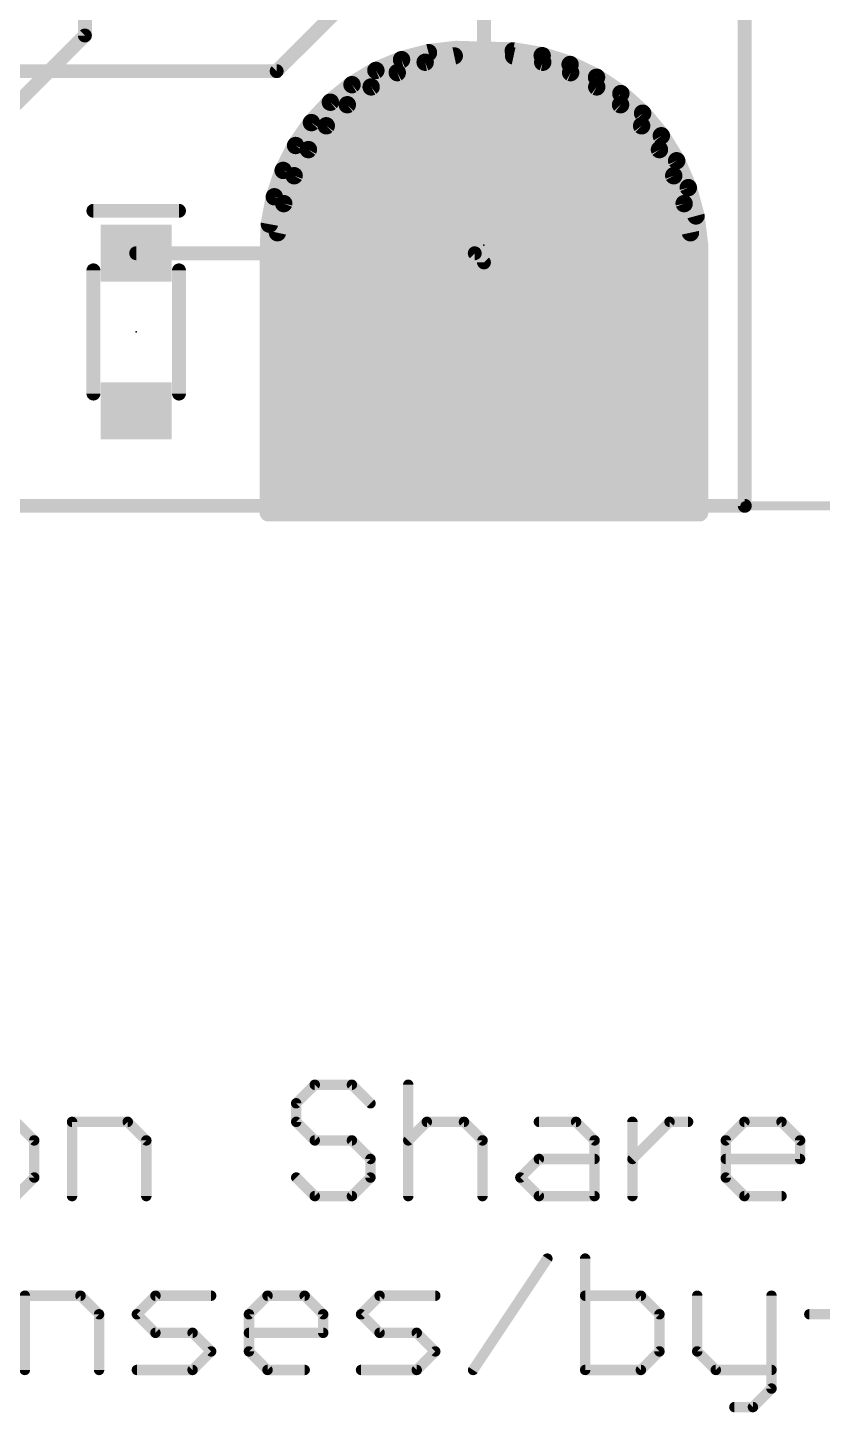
# Model space of a CAD drawing. Extents: x -41 to 98, y -71 to 29.
# Drawn here: x 27.63 to 39.23, y -13.24 to 6.98 of the extents above; entities that cross this region are included whole.
import ezdxf

# ---------------------------------------------------------------- set-up
doc = ezdxf.new("R2010")
doc.units = 0
for name, color, linetype in [('1', 12, 'CONTINUOUS'), ('16', 132, 'CONTINUOUS'), ('17', 110, 'CONTINUOUS'), ('20', 31, 'CONTINUOUS'), ('21', 41, 'CONTINUOUS'), ('23', 53, 'CONTINUOUS'), ('29', 253, 'CONTINUOUS'), ('47', 253, 'CONTINUOUS'), ('51', 53, 'CONTINUOUS')]:
    doc.layers.add(name, color=color, linetype=linetype)

# ---------------------------------------------------------------- blocks, each defined once
blk = doc.blocks.new('RECT')
blk.add_solid([(-0.5, -0.5), (0.5, -0.5), (-0.5, 0.5), (0.5, 0.5)])
blk = doc.blocks.new('ROUNDP')
at = {"const_width": 0.5}
blk.add_lwpolyline([(0, -0.25, 1), (0, 0.25, 1), (0, -0.25)], format="xyb", dxfattribs=at)

msp = doc.modelspace()

# ---------------------------------------------------------------- linework, layer by layer
at = {"layer": '1'}
for points, const_width in [([(38.1, 25.4), (38.1, 0)], 0.2032), ([(32.5688, 7.6567), (31.2621, 6.35)], 0.2032), ([(33.8562, 6.573), (33.4313, 6.4805)], 0.254), ([(34.29, 6.604), (33.8562, 6.573)], 0.254), ([(34.7238, 6.573), (34.29, 6.604)], 0.254), ([(35.1487, 6.4805), (34.7238, 6.573)], 0.254), ([(33.4313, 6.4805), (33.0238, 6.3286)], 0.254), ([(33.0813, 6.35), (35.4987, 6.35)], 0.254), ([(35.5562, 6.3286), (35.1487, 6.4805)], 0.254), ([(31.2621, 6.35), (26.67, 6.35)], 0.2032), ([(33.0238, 6.3286), (32.6421, 6.1201)], 0.254), ([(35.9379, 6.1201), (35.5562, 6.3286)], 0.254), ([(32.6421, 6.1201), (32.294, 5.8595)], 0.254), ([(32.6099, 6.096), (35.9701, 6.096)], 0.254), ([(36.286, 5.8595), (35.9379, 6.1201)], 0.254), ([(32.294, 5.8595), (31.9865, 5.552)], 0.254), ([(32.2765, 5.842), (36.3035, 5.842)], 0.254), ([(36.5935, 5.552), (36.286, 5.8595)], 0.254), ([(31.9865, 5.552), (31.7259, 5.2039)], 0.254), ([(32.0225, 5.588), (36.5575, 5.588)], 0.254), ([(36.8541, 5.2039), (36.5935, 5.552)], 0.254), ([(31.7259, 5.2039), (31.5174, 4.8222)], 0.254), ([(31.8233, 5.334), (36.7567, 5.334)], 0.254), ([(37.0626, 4.8222), (36.8541, 5.2039)], 0.254), ([(31.6582, 5.08), (36.9218, 5.08)], 0.254), ([(31.5174, 4.8222), (31.3655, 4.4147)], 0.254), ([(31.5195, 4.826), (37.0605, 4.826)], 0.254), ([(37.2145, 4.4147), (37.0626, 4.8222)], 0.254), ([(31.4241, 4.572), (37.1559, 4.572)], 0.254), ([(31.3655, 4.4147), (31.273, 3.9898)], 0.254), ([(37.307, 3.9898), (37.2145, 4.4147)], 0.254), ([(31.3444, 4.318), (37.2356, 4.318)], 0.254), ([(31.273, 3.9898), (31.242, 3.556)], 0.254), ([(31.2892, 4.064), (37.2908, 4.064)], 0.254), ([(37.338, 3.556), (37.307, 3.9898)], 0.254), ([(31.2602, 3.81), (37.3198, 3.81)], 0.254), ([(29.21, 3.69), (34.156, 3.69)], 0.2032), ([(31.242, 3.556), (31.242, 0)], 0.254), ([(31.242, 3.556), (37.338, 3.556)], 0.254), ([(34.156, 3.69), (34.29, 3.556)], 0.2032), ([(37.338, 0), (37.338, 3.556)], 0.254), ([(31.242, 3.302), (37.338, 3.302)], 0.254), ([(31.242, 3.048), (37.338, 3.048)], 0.254), ([(31.242, 2.794), (37.338, 2.794)], 0.254), ([(31.242, 2.54), (37.338, 2.54)], 0.254), ([(31.242, 2.286), (37.338, 2.286)], 0.254), ([(31.242, 2.032), (37.338, 2.032)], 0.254), ([(31.242, 1.778), (37.338, 1.778)], 0.254), ([(31.242, 1.524), (37.338, 1.524)], 0.254), ([(31.242, 1.27), (37.338, 1.27)], 0.254), ([(31.242, 1.016), (37.338, 1.016)], 0.254), ([(31.242, 0.762), (37.338, 0.762)], 0.254), ([(31.242, 0.508), (37.338, 0.508)], 0.254), ([(31.242, 0.254), (37.338, 0.254)], 0.254), ([(38.1, 0), (0, 0)], 0.2032), ([(31.242, 0), (37.338, 0)], 0.254), ([(31.242, 0), (37.338, 0)], 0.254)]:
    msp.add_lwpolyline(points, dxfattribs=dict(at, const_width=const_width))
for points, const_width in [([(33.8517, 6.6363, 1), (33.8608, 6.5096)], 0.127), ([(33.8697, 6.5109, 1), (33.8427, 6.635)], 0.127), ([(34.2945, 6.6673, 1), (34.2855, 6.5407)], 0.127), ([(34.2945, 6.5407, 1), (34.2855, 6.6673)], 0.127), ([(34.7373, 6.635, 1), (34.7103, 6.5109)], 0.127), ([(34.7192, 6.5096, 1), (34.7283, 6.6363)], 0.127), ([(33.0813, 6.4135, 1), (33.0813, 6.2865)], 0.127), ([(33.4178, 6.5426, 1), (33.4448, 6.4185)], 0.127), ([(33.4535, 6.421, 1), (33.4091, 6.54)], 0.127), ([(35.1709, 6.54, 1), (35.1265, 6.421)], 0.127), ([(35.1352, 6.4185, 1), (35.1622, 6.5426)], 0.127), ([(35.4987, 6.2865, 1), (35.4987, 6.4135)], 0.127), ([(31.2262, 6.3859, 1), (31.2981, 6.3141)], 0.1016), ([(31.2621, 6.2992, 1), (31.2621, 6.4008)], 0.1016), ([(33.0016, 6.3881, 1), (33.046, 6.2691)], 0.127), ([(33.0542, 6.2728, 1), (32.9934, 6.3843)], 0.127), ([(35.5866, 6.3843, 1), (35.5258, 6.2728)], 0.127), ([(35.534, 6.2691, 1), (35.5784, 6.3881)], 0.127), ([(32.6099, 6.1595, 1), (32.6099, 6.0325)], 0.127), ([(32.6117, 6.1759, 1), (32.6726, 6.0644)], 0.127), ([(32.6802, 6.0693, 1), (32.6041, 6.171)], 0.127), ([(35.9759, 6.171, 1), (35.8998, 6.0693)], 0.127), ([(35.9074, 6.0644, 1), (35.9683, 6.1759)], 0.127), ([(35.9701, 6.0325, 1), (35.9701, 6.1595)], 0.127), ([(32.2765, 5.9055, 1), (32.2765, 5.7785)], 0.127), ([(32.2559, 5.9104, 1), (32.332, 5.8087)], 0.127), ([(32.3389, 5.8146, 1), (32.2491, 5.9044)], 0.127), ([(36.3309, 5.9044, 1), (36.2411, 5.8146)], 0.127), ([(36.248, 5.8087, 1), (36.3241, 5.9104)], 0.127), ([(36.3035, 5.7785, 1), (36.3035, 5.9055)], 0.127), ([(32.0373, 5.514, 1), (31.9356, 5.5901)], 0.127), ([(32.0225, 5.6515, 1), (32.0225, 5.5245)], 0.127), ([(36.6444, 5.5901, 1), (36.5427, 5.514)], 0.127), ([(36.5575, 5.5245, 1), (36.5575, 5.6515)], 0.127), ([(31.9416, 5.5969, 1), (32.0314, 5.5071)], 0.127), ([(36.5486, 5.5071, 1), (36.6384, 5.5969)], 0.127), ([(31.675, 5.2419, 1), (31.7767, 5.1658)], 0.127), ([(31.7816, 5.1734, 1), (31.6701, 5.2343)], 0.127), ([(31.8233, 5.3975, 1), (31.8233, 5.2705)], 0.127), ([(36.7567, 5.2705, 1), (36.7567, 5.3975)], 0.127), ([(36.9099, 5.2343, 1), (36.7984, 5.1734)], 0.127), ([(36.8033, 5.1658, 1), (36.905, 5.2419)], 0.127), ([(31.6582, 5.1435, 1), (31.6582, 5.0165)], 0.127), ([(36.9218, 5.0165, 1), (36.9218, 5.1435)], 0.127), ([(31.4617, 4.8526, 1), (31.5732, 4.7918)], 0.127), ([(31.5195, 4.8895, 1), (31.5195, 4.7625)], 0.127), ([(31.5769, 4.8, 1), (31.4579, 4.8444)], 0.127), ([(37.1221, 4.8444, 1), (37.0031, 4.8)], 0.127), ([(37.0068, 4.7918, 1), (37.1183, 4.8526)], 0.127), ([(37.0605, 4.7625, 1), (37.0605, 4.8895)], 0.127), ([(31.4241, 4.6355, 1), (31.4241, 4.5085)], 0.127), ([(37.1559, 4.5085, 1), (37.1559, 4.6355)], 0.127), ([(31.306, 4.4369, 1), (31.425, 4.3925)], 0.127), ([(31.4275, 4.4012, 1), (31.3034, 4.4282)], 0.127), ([(37.2766, 4.4282, 1), (37.1525, 4.4012)], 0.127), ([(37.155, 4.3925, 1), (37.274, 4.4369)], 0.127), ([(31.3444, 4.3815, 1), (31.3444, 4.2545)], 0.127), ([(37.2356, 4.2545, 1), (37.2356, 4.3815)], 0.127), ([(31.211, 4.0033, 1), (31.3351, 3.9763)], 0.127), ([(31.3364, 3.9852, 1), (31.2097, 3.9943)], 0.127), ([(31.2892, 4.1275, 1), (31.2892, 4.0005)], 0.127), ([(37.3703, 3.9943, 1), (37.2436, 3.9852)], 0.127), ([(37.2449, 3.9763, 1), (37.369, 4.0033)], 0.127), ([(37.2908, 4.0005, 1), (37.2908, 4.1275)], 0.127), ([(31.2602, 3.8735, 1), (31.2602, 3.7465)], 0.127), ([(37.3198, 3.7465, 1), (37.3198, 3.8735)], 0.127), ([(29.21, 3.7408, 1), (29.21, 3.6392)], 0.1016), ([(31.3055, 3.556, 1), (31.1785, 3.556)], 0.127), ([(31.242, 3.6195, 1), (31.242, 3.4925)], 0.127), ([(34.1919, 3.7259, 1), (34.1201, 3.6541)], 0.1016), ([(34.156, 3.6392, 1), (34.156, 3.7408)], 0.1016), ([(34.2541, 3.5201, 1), (34.3259, 3.5919)], 0.1016), ([(37.4015, 3.556, 1), (37.2745, 3.556)], 0.127), ([(37.338, 3.4925, 1), (37.338, 3.6195)], 0.127), ([(31.1787, 3.5605, 1), (31.3053, 3.5515)], 0.127), ([(37.2747, 3.5515, 1), (37.4013, 3.5605)], 0.127), ([(31.242, 3.3655, 1), (31.242, 3.2385)], 0.127), ([(37.338, 3.2385, 1), (37.338, 3.3655)], 0.127), ([(31.242, 3.1115, 1), (31.242, 2.9845)], 0.127), ([(37.338, 2.9845, 1), (37.338, 3.1115)], 0.127), ([(31.242, 2.8575, 1), (31.242, 2.7305)], 0.127), ([(37.338, 2.7305, 1), (37.338, 2.8575)], 0.127), ([(31.242, 2.6035, 1), (31.242, 2.4765)], 0.127), ([(37.338, 2.4765, 1), (37.338, 2.6035)], 0.127), ([(31.242, 2.3495, 1), (31.242, 2.2225)], 0.127), ([(37.338, 2.2225, 1), (37.338, 2.3495)], 0.127), ([(31.242, 2.0955, 1), (31.242, 1.9685)], 0.127), ([(37.338, 1.9685, 1), (37.338, 2.0955)], 0.127), ([(31.242, 1.8415, 1), (31.242, 1.7145)], 0.127), ([(37.338, 1.7145, 1), (37.338, 1.8415)], 0.127), ([(31.242, 1.5875, 1), (31.242, 1.4605)], 0.127), ([(37.338, 1.4605, 1), (37.338, 1.5875)], 0.127), ([(31.242, 1.3335, 1), (31.242, 1.2065)], 0.127), ([(37.338, 1.2065, 1), (37.338, 1.3335)], 0.127), ([(31.242, 1.0795, 1), (31.242, 0.9525)], 0.127), ([(37.338, 0.9525, 1), (37.338, 1.0795)], 0.127), ([(31.242, 0.8255, 1), (31.242, 0.6985)], 0.127), ([(37.338, 0.6985, 1), (37.338, 0.8255)], 0.127), ([(31.242, 0.5715, 1), (31.242, 0.4445)], 0.127), ([(37.338, 0.4445, 1), (37.338, 0.5715)], 0.127), ([(31.242, 0.3175, 1), (31.242, 0.1905)], 0.127), ([(37.338, 0.1905, 1), (37.338, 0.3175)], 0.127), ([(31.242, 0.0635, 1), (31.242, -0.0635)], 0.127), ([(31.242, 0.0635, 1), (31.242, -0.0635)], 0.127), ([(31.1785, 0, 1), (31.3055, 0)], 0.127), ([(37.2745, 0, 1), (37.4015, 0)], 0.127), ([(37.338, -0.0635, 1), (37.338, 0.0635)], 0.127), ([(37.338, -0.0635, 1), (37.338, 0.0635)], 0.127), ([(38.0492, 0, 1), (38.1508, 0)], 0.1016), ([(38.1, -0.0508, 1), (38.1, 0.0508)], 0.1016)]:
    msp.add_lwpolyline(points, format="xyb", dxfattribs=dict(at, const_width=const_width))
at = {"layer": '16'}
for points, const_width in [([(38.1, 0), (38.1, 25.4)], 0.2032), ([(28.4607, 13.6033), (28.4607, 6.8707)], 0.2032), ([(34.29, 10.16), (34.29, 3.556)], 0.2032), ([(28.4607, 6.8707), (26.2297, 4.6397)], 0.2032), ([(33.8562, 6.573), (33.4313, 6.4805)], 0.254), ([(34.29, 6.604), (33.8562, 6.573)], 0.254), ([(34.7238, 6.573), (34.29, 6.604)], 0.254), ([(35.1487, 6.4805), (34.7238, 6.573)], 0.254), ([(33.4313, 6.4805), (33.0238, 6.3286)], 0.254), ([(33.0813, 6.35), (35.4987, 6.35)], 0.254), ([(35.5562, 6.3286), (35.1487, 6.4805)], 0.254), ([(33.0238, 6.3286), (32.6421, 6.1201)], 0.254), ([(35.9379, 6.1201), (35.5562, 6.3286)], 0.254), ([(32.6421, 6.1201), (32.294, 5.8595)], 0.254), ([(32.6099, 6.096), (35.9701, 6.096)], 0.254), ([(36.286, 5.8595), (35.9379, 6.1201)], 0.254), ([(32.294, 5.8595), (31.9865, 5.552)], 0.254), ([(32.2765, 5.842), (36.3035, 5.842)], 0.254), ([(36.5935, 5.552), (36.286, 5.8595)], 0.254), ([(31.9865, 5.552), (31.7259, 5.2039)], 0.254), ([(32.0225, 5.588), (36.5575, 5.588)], 0.254), ([(36.8541, 5.2039), (36.5935, 5.552)], 0.254), ([(31.7259, 5.2039), (31.5174, 4.8222)], 0.254), ([(31.8233, 5.334), (36.7567, 5.334)], 0.254), ([(37.0626, 4.8222), (36.8541, 5.2039)], 0.254), ([(31.6582, 5.08), (36.9218, 5.08)], 0.254), ([(31.5174, 4.8222), (31.3655, 4.4147)], 0.254), ([(31.5195, 4.826), (37.0605, 4.826)], 0.254), ([(37.2145, 4.4147), (37.0626, 4.8222)], 0.254), ([(31.4241, 4.572), (37.1559, 4.572)], 0.254), ([(31.3655, 4.4147), (31.273, 3.9898)], 0.254), ([(37.307, 3.9898), (37.2145, 4.4147)], 0.254), ([(31.3444, 4.318), (37.2356, 4.318)], 0.254), ([(31.273, 3.9898), (31.242, 3.556)], 0.254), ([(31.2892, 4.064), (37.2908, 4.064)], 0.254), ([(37.338, 3.556), (37.307, 3.9898)], 0.254), ([(31.2602, 3.81), (37.3198, 3.81)], 0.254), ([(31.242, 3.556), (31.242, 0)], 0.254), ([(31.242, 3.556), (37.338, 3.556)], 0.254), ([(37.338, 0), (37.338, 3.556)], 0.254), ([(31.242, 3.302), (37.338, 3.302)], 0.254), ([(31.242, 3.048), (37.338, 3.048)], 0.254), ([(31.242, 2.794), (37.338, 2.794)], 0.254), ([(31.242, 2.54), (37.338, 2.54)], 0.254), ([(31.242, 2.286), (37.338, 2.286)], 0.254), ([(31.242, 2.032), (37.338, 2.032)], 0.254), ([(31.242, 1.778), (37.338, 1.778)], 0.254), ([(31.242, 1.524), (37.338, 1.524)], 0.254), ([(31.242, 1.27), (37.338, 1.27)], 0.254), ([(31.242, 1.016), (37.338, 1.016)], 0.254), ([(31.242, 0.762), (37.338, 0.762)], 0.254), ([(31.242, 0.508), (37.338, 0.508)], 0.254), ([(31.242, 0.254), (37.338, 0.254)], 0.254), ([(0, 0), (38.1, 0)], 0.2032), ([(31.242, 0), (37.338, 0)], 0.254), ([(31.242, 0), (37.338, 0)], 0.254)]:
    msp.add_lwpolyline(points, dxfattribs=dict(at, const_width=const_width))
for points, const_width in [([(28.4099, 6.8707, 1), (28.5115, 6.8707)], 0.1016), ([(28.4966, 6.8348, 1), (28.4248, 6.9066)], 0.1016), ([(33.8517, 6.6363, 1), (33.8608, 6.5096)], 0.127), ([(33.8697, 6.5109, 1), (33.8427, 6.635)], 0.127), ([(34.2945, 6.6673, 1), (34.2855, 6.5407)], 0.127), ([(34.2945, 6.5407, 1), (34.2855, 6.6673)], 0.127), ([(34.7373, 6.635, 1), (34.7103, 6.5109)], 0.127), ([(34.7192, 6.5096, 1), (34.7283, 6.6363)], 0.127), ([(33.0813, 6.4135, 1), (33.0813, 6.2865)], 0.127), ([(33.4178, 6.5426, 1), (33.4448, 6.4185)], 0.127), ([(33.4535, 6.421, 1), (33.4091, 6.54)], 0.127), ([(35.1709, 6.54, 1), (35.1265, 6.421)], 0.127), ([(35.1352, 6.4185, 1), (35.1622, 6.5426)], 0.127), ([(35.4987, 6.2865, 1), (35.4987, 6.4135)], 0.127), ([(33.0016, 6.3881, 1), (33.046, 6.2691)], 0.127), ([(33.0542, 6.2728, 1), (32.9934, 6.3843)], 0.127), ([(35.5866, 6.3843, 1), (35.5258, 6.2728)], 0.127), ([(35.534, 6.2691, 1), (35.5784, 6.3881)], 0.127), ([(32.6099, 6.1595, 1), (32.6099, 6.0325)], 0.127), ([(32.6117, 6.1759, 1), (32.6726, 6.0644)], 0.127), ([(32.6802, 6.0693, 1), (32.6041, 6.171)], 0.127), ([(35.9759, 6.171, 1), (35.8998, 6.0693)], 0.127), ([(35.9074, 6.0644, 1), (35.9683, 6.1759)], 0.127), ([(35.9701, 6.0325, 1), (35.9701, 6.1595)], 0.127), ([(32.2765, 5.9055, 1), (32.2765, 5.7785)], 0.127), ([(32.2559, 5.9104, 1), (32.332, 5.8087)], 0.127), ([(32.3389, 5.8146, 1), (32.2491, 5.9044)], 0.127), ([(36.3309, 5.9044, 1), (36.2411, 5.8146)], 0.127), ([(36.248, 5.8087, 1), (36.3241, 5.9104)], 0.127), ([(36.3035, 5.7785, 1), (36.3035, 5.9055)], 0.127), ([(32.0373, 5.514, 1), (31.9356, 5.5901)], 0.127), ([(32.0225, 5.6515, 1), (32.0225, 5.5245)], 0.127), ([(36.6444, 5.5901, 1), (36.5427, 5.514)], 0.127), ([(36.5575, 5.5245, 1), (36.5575, 5.6515)], 0.127), ([(31.9416, 5.5969, 1), (32.0314, 5.5071)], 0.127), ([(36.5486, 5.5071, 1), (36.6384, 5.5969)], 0.127), ([(31.675, 5.2419, 1), (31.7767, 5.1658)], 0.127), ([(31.7816, 5.1734, 1), (31.6701, 5.2343)], 0.127), ([(31.8233, 5.3975, 1), (31.8233, 5.2705)], 0.127), ([(36.7567, 5.2705, 1), (36.7567, 5.3975)], 0.127), ([(36.9099, 5.2343, 1), (36.7984, 5.1734)], 0.127), ([(36.8033, 5.1658, 1), (36.905, 5.2419)], 0.127), ([(31.6582, 5.1435, 1), (31.6582, 5.0165)], 0.127), ([(36.9218, 5.0165, 1), (36.9218, 5.1435)], 0.127), ([(31.4617, 4.8526, 1), (31.5732, 4.7918)], 0.127), ([(31.5195, 4.8895, 1), (31.5195, 4.7625)], 0.127), ([(31.5769, 4.8, 1), (31.4579, 4.8444)], 0.127), ([(37.1221, 4.8444, 1), (37.0031, 4.8)], 0.127), ([(37.0068, 4.7918, 1), (37.1183, 4.8526)], 0.127), ([(37.0605, 4.7625, 1), (37.0605, 4.8895)], 0.127), ([(31.4241, 4.6355, 1), (31.4241, 4.5085)], 0.127), ([(37.1559, 4.5085, 1), (37.1559, 4.6355)], 0.127), ([(31.306, 4.4369, 1), (31.425, 4.3925)], 0.127), ([(31.4275, 4.4012, 1), (31.3034, 4.4282)], 0.127), ([(37.2766, 4.4282, 1), (37.1525, 4.4012)], 0.127), ([(37.155, 4.3925, 1), (37.274, 4.4369)], 0.127), ([(31.3444, 4.3815, 1), (31.3444, 4.2545)], 0.127), ([(37.2356, 4.2545, 1), (37.2356, 4.3815)], 0.127), ([(31.211, 4.0033, 1), (31.3351, 3.9763)], 0.127), ([(31.3364, 3.9852, 1), (31.2097, 3.9943)], 0.127), ([(31.2892, 4.1275, 1), (31.2892, 4.0005)], 0.127), ([(37.3703, 3.9943, 1), (37.2436, 3.9852)], 0.127), ([(37.2449, 3.9763, 1), (37.369, 4.0033)], 0.127), ([(37.2908, 4.0005, 1), (37.2908, 4.1275)], 0.127), ([(31.2602, 3.8735, 1), (31.2602, 3.7465)], 0.127), ([(37.3198, 3.7465, 1), (37.3198, 3.8735)], 0.127), ([(31.3055, 3.556, 1), (31.1785, 3.556)], 0.127), ([(31.242, 3.6195, 1), (31.242, 3.4925)], 0.127), ([(37.4015, 3.556, 1), (37.2745, 3.556)], 0.127), ([(37.338, 3.4925, 1), (37.338, 3.6195)], 0.127), ([(31.1787, 3.5605, 1), (31.3053, 3.5515)], 0.127), ([(34.2392, 3.556, 1), (34.3408, 3.556)], 0.1016), ([(37.2747, 3.5515, 1), (37.4013, 3.5605)], 0.127), ([(31.242, 3.3655, 1), (31.242, 3.2385)], 0.127), ([(37.338, 3.2385, 1), (37.338, 3.3655)], 0.127), ([(31.242, 3.1115, 1), (31.242, 2.9845)], 0.127), ([(37.338, 2.9845, 1), (37.338, 3.1115)], 0.127), ([(31.242, 2.8575, 1), (31.242, 2.7305)], 0.127), ([(37.338, 2.7305, 1), (37.338, 2.8575)], 0.127), ([(31.242, 2.6035, 1), (31.242, 2.4765)], 0.127), ([(37.338, 2.4765, 1), (37.338, 2.6035)], 0.127), ([(31.242, 2.3495, 1), (31.242, 2.2225)], 0.127), ([(37.338, 2.2225, 1), (37.338, 2.3495)], 0.127), ([(31.242, 2.0955, 1), (31.242, 1.9685)], 0.127), ([(37.338, 1.9685, 1), (37.338, 2.0955)], 0.127), ([(31.242, 1.8415, 1), (31.242, 1.7145)], 0.127), ([(37.338, 1.7145, 1), (37.338, 1.8415)], 0.127), ([(31.242, 1.5875, 1), (31.242, 1.4605)], 0.127), ([(37.338, 1.4605, 1), (37.338, 1.5875)], 0.127), ([(31.242, 1.3335, 1), (31.242, 1.2065)], 0.127), ([(37.338, 1.2065, 1), (37.338, 1.3335)], 0.127), ([(31.242, 1.0795, 1), (31.242, 0.9525)], 0.127), ([(37.338, 0.9525, 1), (37.338, 1.0795)], 0.127), ([(31.242, 0.8255, 1), (31.242, 0.6985)], 0.127), ([(37.338, 0.6985, 1), (37.338, 0.8255)], 0.127), ([(31.242, 0.5715, 1), (31.242, 0.4445)], 0.127), ([(37.338, 0.4445, 1), (37.338, 0.5715)], 0.127), ([(31.242, 0.3175, 1), (31.242, 0.1905)], 0.127), ([(37.338, 0.1905, 1), (37.338, 0.3175)], 0.127), ([(31.242, 0.0635, 1), (31.242, -0.0635)], 0.127), ([(31.242, 0.0635, 1), (31.242, -0.0635)], 0.127), ([(31.1785, 0, 1), (31.3055, 0)], 0.127), ([(37.2745, 0, 1), (37.4015, 0)], 0.127), ([(37.338, -0.0635, 1), (37.338, 0.0635)], 0.127), ([(37.338, -0.0635, 1), (37.338, 0.0635)], 0.127), ([(38.0492, 0, 1), (38.1508, 0)], 0.1016), ([(38.1, -0.0508, 1), (38.1, 0.0508)], 0.1016)]:
    msp.add_lwpolyline(points, format="xyb", dxfattribs=dict(at, const_width=const_width))
at = {"layer": '20', "const_width": 0.2032}
for points in [[(38.1, 0), (38.1, 25.4)], [(0, 0), (38.1, 0)]]:
    msp.add_lwpolyline(points, dxfattribs=at)
at = {"layer": '20', "const_width": 0.1016}
for points in [[(38.0492, 0, 1), (38.1508, 0)], [(38.1, -0.0508, 1), (38.1, 0.0508)]]:
    msp.add_lwpolyline(points, format="xyb", dxfattribs=at)
at = {"layer": '21', "const_width": 0.2032}
for points in [[(29.835, 4.31), (28.585, 4.31)], [(28.585, 3.44), (28.585, 1.64)], [(29.835, 3.44), (29.835, 1.64)]]:
    msp.add_lwpolyline(points, dxfattribs=at)
at = {"layer": '21', "const_width": 0.1016}
for points in [[(28.585, 4.3608, 1), (28.585, 4.2592)], [(29.835, 4.2592, 1), (29.835, 4.3608)], [(28.6358, 3.44, 1), (28.5342, 3.44)], [(29.8858, 3.44, 1), (29.7842, 3.44)], [(28.5342, 1.64, 1), (28.6358, 1.64)], [(29.7842, 1.64, 1), (29.8858, 1.64)]]:
    msp.add_lwpolyline(points, format="xyb", dxfattribs=at)
at = {"layer": '23'}
for p in [(34.29, 3.81), (29.21, 2.54)]:
    msp.add_point(p, dxfattribs=at)
at = {"layer": '29', "const_width": 0.254}
for points in [[(33.0863, 6.5181), (33.4797, 6.6207)], [(33.4158, 6.604), (34.9727, 6.604)], [(33.4797, 6.6207), (33.8836, 6.6665)], [(33.8836, 6.6665), (34.29, 6.6548)], [(34.29, 6.6548), (34.7181, 6.646)], [(34.7181, 6.646), (35.1406, 6.5763)], [(35.1406, 6.5763), (35.5489, 6.4473)], [(32.3625, 6.1522), (32.7114, 6.3609)], [(32.6933, 6.35), (35.7507, 6.35)], [(32.7114, 6.3609), (33.0863, 6.5181)], [(35.5489, 6.4473), (35.9346, 6.2614)], [(32.0467, 5.8962), (32.3625, 6.1522)], [(35.9346, 6.2614), (36.29, 6.0225)], [(32.2932, 6.096), (36.1807, 6.096)], [(36.29, 6.0225), (36.6077, 5.7355)], [(31.7703, 5.5981), (32.0467, 5.8962)], [(31.9965, 5.842), (36.4898, 5.842)], [(31.5388, 5.2639), (31.7703, 5.5981)], [(31.7633, 5.588), (36.7303, 5.588)], [(36.6077, 5.7355), (36.8814, 5.4062)], [(36.8814, 5.4062), (37.1054, 5.0413)], [(31.357, 4.9003), (31.5388, 5.2639)], [(31.5874, 5.334), (36.9257, 5.334)], [(31.4468, 5.08), (37.0817, 5.08)], [(37.1054, 5.0413), (37.2753, 4.6482)], [(31.2284, 4.5146), (31.357, 4.9003)], [(31.3322, 4.826), (37.1985, 4.826)], [(31.2475, 4.572), (37.2959, 4.572)], [(37.2753, 4.6482), (37.3874, 4.235)], [(31.1557, 4.1146), (31.2284, 4.5146)], [(31.1927, 4.318), (37.3649, 4.318)], [(37.3874, 4.235), (37.4396, 3.81)], [(31.1404, 3.7084), (31.1557, 4.1146)], [(31.1538, 4.064), (37.4084, 4.064)], [(31.1442, 3.81), (37.4396, 3.81)], [(37.4396, 3.81), (37.4396, -0.1016)], [(31.1404, -0.1016), (31.1404, 3.7084)], [(31.1404, 3.556), (37.4396, 3.556)], [(31.1404, 3.302), (37.4396, 3.302)], [(31.1404, 3.048), (37.4396, 3.048)], [(31.1404, 2.794), (37.4396, 2.794)], [(31.1404, 2.54), (37.4396, 2.54)], [(31.1404, 2.286), (37.4396, 2.286)], [(31.1404, 2.032), (37.4396, 2.032)], [(31.1404, 1.778), (37.4396, 1.778)], [(31.1404, 1.524), (37.4396, 1.524)], [(31.1404, 1.27), (37.4396, 1.27)], [(31.1404, 1.016), (37.4396, 1.016)], [(31.1404, 0.762), (37.4396, 0.762)], [(31.1404, 0.508), (37.4396, 0.508)], [(31.1404, 0.254), (37.4396, 0.254)], [(31.1404, 0), (37.4396, 0)], [(37.4396, -0.1016), (31.1404, -0.1016)]]:
    msp.add_lwpolyline(points, dxfattribs=at)
at = {"layer": '29', "const_width": 0.127}
for points in [[(33.4158, 6.6675, 1), (33.4158, 6.5405)], [(33.4725, 6.6838, 1), (33.4869, 6.5576)], [(33.4957, 6.5592, 1), (33.4637, 6.6821)], [(33.8855, 6.73, 1), (33.8818, 6.6031)], [(33.8908, 6.6034, 1), (33.8765, 6.7296)], [(34.2913, 6.7183, 1), (34.2887, 6.5913)], [(34.2882, 6.5913, 1), (34.2918, 6.7183)], [(34.7284, 6.7086, 1), (34.7078, 6.5833)], [(34.7168, 6.5825, 1), (34.7194, 6.7095)], [(34.9727, 6.5405, 1), (34.9727, 6.6675)], [(35.1597, 6.6369, 1), (35.1214, 6.5158)], [(35.1303, 6.5137, 1), (35.1509, 6.639)], [(32.6933, 6.4135, 1), (32.6933, 6.2865)], [(32.6869, 6.4194, 1), (32.736, 6.3023)], [(32.744, 6.3064, 1), (32.6788, 6.4154)], [(33.0703, 6.5795, 1), (33.1023, 6.4566)], [(33.1109, 6.4595, 1), (33.0618, 6.5766)], [(35.5764, 6.5045, 1), (35.5213, 6.3901)], [(35.5297, 6.3867, 1), (35.568, 6.5078)], [(35.7507, 6.2865, 1), (35.7507, 6.4135)], [(32.4025, 6.1028, 1), (32.3226, 6.2015)], [(35.97, 6.3141, 1), (35.8992, 6.2087)], [(35.907, 6.2042, 1), (35.9622, 6.3186)], [(32.2932, 6.1595, 1), (32.2932, 6.0325)], [(32.3299, 6.2067, 1), (32.3951, 6.0977)], [(36.1807, 6.0325, 1), (36.1807, 6.1595)], [(36.3325, 6.0697, 1), (36.2474, 5.9754)], [(36.2545, 5.9698, 1), (36.3254, 6.0752)], [(31.9965, 5.9055, 1), (31.9965, 5.7785)], [(32.0067, 5.9455, 1), (32.0867, 5.8469)], [(32.0933, 5.853, 1), (32.0001, 5.9394)], [(36.4898, 5.7785, 1), (36.4898, 5.9055)], [(31.7633, 5.6515, 1), (31.7633, 5.5245)], [(31.7237, 5.6413, 1), (31.8168, 5.5549)], [(31.8225, 5.562, 1), (31.7181, 5.6343)], [(36.6566, 5.7761, 1), (36.5589, 5.6949)], [(36.5652, 5.6884, 1), (36.6503, 5.7826)], [(36.7303, 5.5245, 1), (36.7303, 5.6515)], [(36.9355, 5.4394, 1), (36.8273, 5.373)], [(36.8326, 5.3656, 1), (36.9302, 5.4468)], [(31.4866, 5.3001, 1), (31.591, 5.2277)], [(31.5956, 5.2355, 1), (31.482, 5.2923)], [(31.5874, 5.3975, 1), (31.5874, 5.2705)], [(36.9257, 5.2705, 1), (36.9257, 5.3975)], [(31.4468, 5.1435, 1), (31.4468, 5.0165)], [(37.1637, 5.0665, 1), (37.0471, 5.0161)], [(37.0513, 5.0081, 1), (37.1596, 5.0745)], [(37.0817, 5.0165, 1), (37.0817, 5.1435)], [(31.3322, 4.8895, 1), (31.3322, 4.7625)], [(31.3002, 4.9287, 1), (31.4138, 4.8719)], [(31.4172, 4.8802, 1), (31.2967, 4.9204)], [(37.1985, 4.7625, 1), (37.1985, 4.8895)], [(31.2475, 4.6355, 1), (31.2475, 4.5085)], [(37.3365, 4.6649, 1), (37.214, 4.6316)], [(37.217, 4.6231, 1), (37.3335, 4.6734)], [(37.2959, 4.5085, 1), (37.2959, 4.6355)], [(31.1682, 4.5347, 1), (31.2887, 4.4945)], [(31.2909, 4.5033, 1), (31.1659, 4.526)], [(31.1927, 4.3815, 1), (31.1927, 4.2545)], [(37.4504, 4.2427, 1), (37.3244, 4.2273)], [(37.3261, 4.2184, 1), (37.4487, 4.2516)], [(37.3649, 4.2545, 1), (37.3649, 4.3815)], [(31.1538, 4.1275, 1), (31.1538, 4.0005)], [(31.2192, 4.1122, 1), (31.0923, 4.117)], [(31.0933, 4.126, 1), (31.2182, 4.1033)], [(37.4084, 4.0005, 1), (37.4084, 4.1275)], [(31.1442, 3.8735, 1), (31.1442, 3.7465)], [(37.5031, 3.81, 1), (37.3761, 3.81)], [(37.3766, 3.8023, 1), (37.5026, 3.8177)], [(37.4396, 3.7465, 1), (37.4396, 3.8735)], [(31.2039, 3.7084, 1), (31.0769, 3.7084)], [(31.0769, 3.7108, 1), (31.2039, 3.706)], [(31.1404, 3.6195, 1), (31.1404, 3.4925)], [(37.4396, 3.4925, 1), (37.4396, 3.6195)], [(31.1404, 3.3655, 1), (31.1404, 3.2385)], [(37.4396, 3.2385, 1), (37.4396, 3.3655)], [(31.1404, 3.1115, 1), (31.1404, 2.9845)], [(37.4396, 2.9845, 1), (37.4396, 3.1115)], [(31.1404, 2.8575, 1), (31.1404, 2.7305)], [(37.4396, 2.7305, 1), (37.4396, 2.8575)], [(31.1404, 2.6035, 1), (31.1404, 2.4765)], [(37.4396, 2.4765, 1), (37.4396, 2.6035)], [(31.1404, 2.3495, 1), (31.1404, 2.2225)], [(37.4396, 2.2225, 1), (37.4396, 2.3495)], [(31.1404, 2.0955, 1), (31.1404, 1.9685)], [(37.4396, 1.9685, 1), (37.4396, 2.0955)], [(31.1404, 1.8415, 1), (31.1404, 1.7145)], [(37.4396, 1.7145, 1), (37.4396, 1.8415)], [(31.1404, 1.5875, 1), (31.1404, 1.4605)], [(37.4396, 1.4605, 1), (37.4396, 1.5875)], [(31.1404, 1.3335, 1), (31.1404, 1.2065)], [(37.4396, 1.2065, 1), (37.4396, 1.3335)], [(31.1404, 1.0795, 1), (31.1404, 0.9525)], [(37.4396, 0.9525, 1), (37.4396, 1.0795)], [(31.1404, 0.8255, 1), (31.1404, 0.6985)], [(37.4396, 0.6985, 1), (37.4396, 0.8255)], [(31.1404, 0.5715, 1), (31.1404, 0.4445)], [(37.4396, 0.4445, 1), (37.4396, 0.5715)], [(31.1404, 0.3175, 1), (31.1404, 0.1905)], [(37.4396, 0.1905, 1), (37.4396, 0.3175)], [(31.1404, 0.0635, 1), (31.1404, -0.0635)], [(31.1404, -0.0381, 1), (31.1404, -0.1651)], [(37.4396, -0.0635, 1), (37.4396, 0.0635)], [(37.4396, -0.1651, 1), (37.4396, -0.0381)], [(31.0769, -0.1016, 1), (31.2039, -0.1016)], [(37.3761, -0.1016, 1), (37.5031, -0.1016)]]:
    msp.add_lwpolyline(points, format="xyb", dxfattribs=at)
at = {"layer": '47', "const_width": 0.13}
msp.add_lwpolyline([(38.1, 0), (45.13, 0)], dxfattribs=at)
at = {"layer": '47', "const_width": 0.065}
msp.add_lwpolyline([(38.1, 0.0325, 1), (38.1, -0.0325)], format="xyb", dxfattribs=at)
at = {"layer": '51', "const_width": 0.1524}
for points in [[(31.8187, -8.4568), (31.5475, -8.728)], [(32.361, -8.4568), (31.8187, -8.4568)], [(32.6322, -8.728), (32.361, -8.4568)], [(33.1847, -8.4568), (33.1847, -10.0838)], [(31.5475, -8.728), (31.5475, -8.9991)], [(27.7207, -9.2703), (27.4496, -8.9991)], [(28.2732, -10.0838), (28.2732, -8.9991)], [(28.2732, -8.9991), (29.0867, -8.9991)], [(29.0867, -8.9991), (29.3579, -9.2703)], [(31.5475, -8.9991), (31.8187, -9.2703)], [(33.1847, -9.2703), (33.4558, -8.9991)], [(33.4558, -8.9991), (33.9982, -8.9991)], [(33.9982, -8.9991), (34.2693, -9.2703)], [(35.093, -8.9991), (35.6353, -8.9991)], [(35.6353, -8.9991), (35.9065, -9.2703)], [(36.459, -10.0838), (36.459, -8.9991)], [(36.459, -9.5415), (37.0013, -8.9991)], [(37.0013, -8.9991), (37.2725, -8.9991)], [(37.8233, -9.2703), (38.0945, -8.9991)], [(38.0945, -8.9991), (38.6368, -8.9991)], [(38.6368, -8.9991), (38.908, -9.2703)], [(27.7207, -9.8126), (27.7207, -9.2703)], [(29.3579, -9.2703), (29.3579, -10.0838)], [(31.8187, -9.2703), (32.361, -9.2703)], [(32.361, -9.2703), (32.6322, -9.5415)], [(34.2693, -9.2703), (34.2693, -10.0838)], [(35.9065, -9.2703), (35.9065, -10.0838)], [(37.8233, -9.8126), (37.8233, -9.2703)], [(38.908, -9.2703), (38.908, -9.5415)], [(32.6322, -9.5415), (32.6322, -9.8126)], [(34.8218, -9.8126), (35.093, -9.5415)], [(35.093, -9.5415), (35.9065, -9.5415)], [(38.908, -9.5415), (37.8233, -9.5415)], [(27.4496, -10.0838), (27.7207, -9.8126)], [(31.8187, -10.0838), (31.5475, -9.8126)], [(32.6322, -9.8126), (32.361, -10.0838)], [(35.093, -10.0838), (34.8218, -9.8126)], [(38.0945, -10.0838), (37.8233, -9.8126)], [(32.361, -10.0838), (31.8187, -10.0838)], [(35.9065, -10.0838), (35.093, -10.0838)], [(38.6368, -10.0838), (38.0945, -10.0838)], [(34.1317, -12.6238), (35.2163, -10.9968)], [(35.7688, -10.9968), (35.7688, -12.6238)], [(27.583, -12.6238), (27.583, -11.5391)], [(27.583, -11.5391), (28.3965, -11.5391)], [(28.3965, -11.5391), (28.6677, -11.8103)], [(29.2202, -11.8103), (29.4914, -11.5391)], [(29.4914, -11.5391), (30.3049, -11.5391)], [(30.8574, -11.8103), (31.1285, -11.5391)], [(31.1285, -11.5391), (31.6709, -11.5391)], [(31.6709, -11.5391), (31.942, -11.8103)], [(32.4945, -11.8103), (32.7657, -11.5391)], [(32.7657, -11.5391), (33.5792, -11.5391)], [(36.5823, -11.5391), (35.7688, -11.5391)], [(36.8535, -11.8103), (36.5823, -11.5391)], [(37.406, -11.5391), (37.406, -12.3526)], [(38.4906, -11.5391), (38.4906, -12.895)], [(28.6677, -11.8103), (28.6677, -12.6238)], [(29.4914, -12.0815), (29.2202, -11.8103)], [(30.8574, -12.3526), (30.8574, -11.8103)], [(31.942, -11.8103), (31.942, -12.0815)], [(32.7657, -12.0815), (32.4945, -11.8103)], [(36.8535, -12.3526), (36.8535, -11.8103)], [(39.0431, -11.8103), (40.1278, -11.8103)], [(30.0337, -12.0815), (29.4914, -12.0815)], [(30.3049, -12.3526), (30.0337, -12.0815)], [(31.942, -12.0815), (30.8574, -12.0815)], [(33.308, -12.0815), (32.7657, -12.0815)], [(33.5792, -12.3526), (33.308, -12.0815)], [(30.0337, -12.6238), (30.3049, -12.3526)], [(31.1285, -12.6238), (30.8574, -12.3526)], [(33.308, -12.6238), (33.5792, -12.3526)], [(36.5823, -12.6238), (36.8535, -12.3526)], [(37.406, -12.3526), (37.6771, -12.6238)], [(29.2202, -12.6238), (30.0337, -12.6238)], [(31.6709, -12.6238), (31.1285, -12.6238)], [(32.4945, -12.6238), (33.308, -12.6238)], [(35.7688, -12.6238), (36.5823, -12.6238)], [(37.6771, -12.6238), (38.4906, -12.6238)], [(38.4906, -12.895), (38.2195, -13.1661)], [(38.2195, -13.1661), (37.9483, -13.1661)]]:
    msp.add_lwpolyline(points, dxfattribs=at)
at = {"layer": '51', "const_width": 0.0762}
for points in [[(31.8187, -8.4187, 1), (31.8187, -8.4949)], [(31.8456, -8.4838, 1), (31.7918, -8.4299)], [(32.388, -8.4299, 1), (32.3341, -8.4838)], [(32.361, -8.4949, 1), (32.361, -8.4187)], [(33.2228, -8.4568, 1), (33.1466, -8.4568)], [(31.5856, -8.728, 1), (31.5094, -8.728)], [(31.5206, -8.701, 1), (31.5745, -8.7549)], [(32.6053, -8.7549, 1), (32.6591, -8.701)], [(28.3113, -8.9991, 1), (28.2351, -8.9991)], [(28.2732, -8.961, 1), (28.2732, -9.0372)], [(29.1137, -8.9722, 1), (29.0598, -9.0261)], [(29.0867, -9.0372, 1), (29.0867, -8.961)], [(31.5745, -8.9722, 1), (31.5206, -9.0261)], [(31.5094, -8.9991, 1), (31.5856, -8.9991)], [(33.4558, -8.961, 1), (33.4558, -9.0372)], [(33.4828, -9.0261, 1), (33.4289, -8.9722)], [(34.0251, -8.9722, 1), (33.9712, -9.0261)], [(33.9982, -9.0372, 1), (33.9982, -8.961)], [(35.093, -8.961, 1), (35.093, -9.0372)], [(35.6623, -8.9722, 1), (35.6084, -9.0261)], [(35.6353, -9.0372, 1), (35.6353, -8.961)], [(36.4971, -8.9991, 1), (36.4209, -8.9991)], [(37.0013, -8.961, 1), (37.0013, -9.0372)], [(37.0283, -9.0261, 1), (36.9744, -8.9722)], [(37.2725, -9.0372, 1), (37.2725, -8.961)], [(38.0945, -8.961, 1), (38.0945, -9.0372)], [(38.1214, -9.0261, 1), (38.0675, -8.9722)], [(38.6637, -8.9722, 1), (38.6098, -9.0261)], [(38.6368, -9.0372, 1), (38.6368, -8.961)], [(27.7588, -9.2703, 1), (27.6826, -9.2703)], [(27.6938, -9.2972, 1), (27.7477, -9.2434)], [(29.396, -9.2703, 1), (29.3198, -9.2703)], [(29.3309, -9.2972, 1), (29.3848, -9.2434)], [(31.8187, -9.2322, 1), (31.8187, -9.3084)], [(31.7918, -9.2972, 1), (31.8456, -9.2434)], [(32.388, -9.2434, 1), (32.3341, -9.2972)], [(32.361, -9.3084, 1), (32.361, -9.2322)], [(33.1577, -9.2434, 1), (33.2116, -9.2972)], [(34.3074, -9.2703, 1), (34.2312, -9.2703)], [(34.2424, -9.2972, 1), (34.2963, -9.2434)], [(35.9446, -9.2703, 1), (35.8684, -9.2703)], [(35.8796, -9.2972, 1), (35.9334, -9.2434)], [(37.8614, -9.2703, 1), (37.7852, -9.2703)], [(37.7964, -9.2434, 1), (37.8502, -9.2972)], [(38.9461, -9.2703, 1), (38.8699, -9.2703)], [(38.881, -9.2972, 1), (38.9349, -9.2434)], [(32.6703, -9.5415, 1), (32.5941, -9.5415)], [(32.6052, -9.5684, 1), (32.6591, -9.5145)], [(35.093, -9.5034, 1), (35.093, -9.5796)], [(35.1199, -9.5684, 1), (35.0661, -9.5145)], [(35.9065, -9.5796, 1), (35.9065, -9.5034)], [(36.4321, -9.5145, 1), (36.4859, -9.5684)], [(37.8233, -9.5034, 1), (37.8233, -9.5796)], [(38.8699, -9.5415, 1), (38.9461, -9.5415)], [(38.908, -9.5796, 1), (38.908, -9.5034)], [(27.6826, -9.8126, 1), (27.7588, -9.8126)], [(27.7477, -9.8396, 1), (27.6938, -9.7857)], [(31.5745, -9.7857, 1), (31.5206, -9.8396)], [(32.5941, -9.8126, 1), (32.6703, -9.8126)], [(32.6591, -9.8396, 1), (32.6053, -9.7857)], [(34.8488, -9.7857, 1), (34.7949, -9.8396)], [(34.7949, -9.7857, 1), (34.8488, -9.8396)], [(37.8502, -9.7857, 1), (37.7964, -9.8396)], [(37.7852, -9.8126, 1), (37.8614, -9.8126)], [(28.2351, -10.0838, 1), (28.3113, -10.0838)], [(29.3198, -10.0838, 1), (29.396, -10.0838)], [(31.8187, -10.0457, 1), (31.8187, -10.1219)], [(31.7918, -10.1107, 1), (31.8456, -10.0569)], [(32.3341, -10.0569, 1), (32.388, -10.1107)], [(32.361, -10.1219, 1), (32.361, -10.0457)], [(33.1466, -10.0838, 1), (33.2228, -10.0838)], [(34.2312, -10.0838, 1), (34.3074, -10.0838)], [(35.093, -10.0457, 1), (35.093, -10.1219)], [(35.0661, -10.1107, 1), (35.1199, -10.0569)], [(35.8684, -10.0838, 1), (35.9446, -10.0838)], [(35.9065, -10.1219, 1), (35.9065, -10.0457)], [(36.4209, -10.0838, 1), (36.4971, -10.0838)], [(38.0945, -10.0457, 1), (38.0945, -10.1219)], [(38.0675, -10.1107, 1), (38.1214, -10.0569)], [(38.6368, -10.1219, 1), (38.6368, -10.0457)], [(35.248, -11.0179, 1), (35.1846, -10.9757)], [(35.8069, -10.9968, 1), (35.7307, -10.9968)], [(27.6211, -11.5391, 1), (27.5449, -11.5391)], [(28.4235, -11.5122, 1), (28.3696, -11.5661)], [(28.3965, -11.5772, 1), (28.3965, -11.501)], [(29.4914, -11.501, 1), (29.4914, -11.5772)], [(29.5183, -11.5661, 1), (29.4644, -11.5122)], [(30.3049, -11.5772, 1), (30.3049, -11.501)], [(31.1285, -11.501, 1), (31.1285, -11.5772)], [(31.1555, -11.5661, 1), (31.1016, -11.5122)], [(31.6978, -11.5122, 1), (31.6439, -11.5661)], [(31.6709, -11.5772, 1), (31.6709, -11.501)], [(32.7657, -11.501, 1), (32.7657, -11.5772)], [(32.7926, -11.5661, 1), (32.7387, -11.5122)], [(33.5792, -11.5772, 1), (33.5792, -11.501)], [(35.7688, -11.501, 1), (35.7688, -11.5772)], [(36.6093, -11.5122, 1), (36.5554, -11.5661)], [(36.5823, -11.5772, 1), (36.5823, -11.501)], [(37.4441, -11.5391, 1), (37.3679, -11.5391)], [(38.5287, -11.5391, 1), (38.4525, -11.5391)], [(28.7058, -11.8103, 1), (28.6296, -11.8103)], [(28.6408, -11.8372, 1), (28.6946, -11.7834)], [(29.2471, -11.7834, 1), (29.1933, -11.8372)], [(29.1933, -11.7834, 1), (29.2471, -11.8372)], [(30.8955, -11.8103, 1), (30.8193, -11.8103)], [(30.8304, -11.7834, 1), (30.8843, -11.8372)], [(31.9801, -11.8103, 1), (31.9039, -11.8103)], [(31.9151, -11.8372, 1), (31.969, -11.7834)], [(32.5215, -11.7834, 1), (32.4676, -11.8372)], [(32.4676, -11.7834, 1), (32.5215, -11.8372)], [(36.8916, -11.8103, 1), (36.8154, -11.8103)], [(36.8265, -11.8372, 1), (36.8804, -11.7834)], [(39.0431, -11.7722, 1), (39.0431, -11.8484)], [(29.4914, -12.0434, 1), (29.4914, -12.1196)], [(29.4644, -12.1084, 1), (29.5183, -12.0545)], [(30.0606, -12.0545, 1), (30.0068, -12.1084)], [(30.0337, -12.1196, 1), (30.0337, -12.0434)], [(30.8574, -12.0434, 1), (30.8574, -12.1196)], [(31.9039, -12.0815, 1), (31.9801, -12.0815)], [(31.942, -12.1196, 1), (31.942, -12.0434)], [(32.7657, -12.0434, 1), (32.7657, -12.1196)], [(32.7387, -12.1084, 1), (32.7926, -12.0545)], [(33.335, -12.0545, 1), (33.2811, -12.1084)], [(33.308, -12.1196, 1), (33.308, -12.0434)], [(30.3318, -12.3796, 1), (30.2779, -12.3257)], [(30.2779, -12.3796, 1), (30.3318, -12.3257)], [(30.8843, -12.3257, 1), (30.8304, -12.3796)], [(30.8193, -12.3526, 1), (30.8955, -12.3526)], [(33.6061, -12.3796, 1), (33.5522, -12.3257)], [(33.5522, -12.3796, 1), (33.6061, -12.3257)], [(36.8154, -12.3526, 1), (36.8916, -12.3526)], [(36.8804, -12.3796, 1), (36.8265, -12.3257)], [(37.4329, -12.3257, 1), (37.379, -12.3796)], [(37.3679, -12.3526, 1), (37.4441, -12.3526)], [(27.5449, -12.6238, 1), (27.6211, -12.6238)], [(28.6296, -12.6238, 1), (28.7058, -12.6238)], [(29.2202, -12.5857, 1), (29.2202, -12.6619)], [(30.0068, -12.5969, 1), (30.0606, -12.6507)], [(30.0337, -12.6619, 1), (30.0337, -12.5857)], [(31.1285, -12.5857, 1), (31.1285, -12.6619)], [(31.1016, -12.6507, 1), (31.1555, -12.5969)], [(31.6709, -12.6619, 1), (31.6709, -12.5857)], [(32.4945, -12.5857, 1), (32.4945, -12.6619)], [(33.2811, -12.5969, 1), (33.3349, -12.6507)], [(33.308, -12.6619, 1), (33.308, -12.5857)], [(34.1, -12.6027, 1), (34.1634, -12.6449)], [(35.7688, -12.5857, 1), (35.7688, -12.6619)], [(35.7307, -12.6238, 1), (35.8069, -12.6238)], [(36.5554, -12.5969, 1), (36.6093, -12.6507)], [(36.5823, -12.6619, 1), (36.5823, -12.5857)], [(37.6771, -12.5857, 1), (37.6771, -12.6619)], [(37.6502, -12.6507, 1), (37.7041, -12.5969)], [(38.4906, -12.6619, 1), (38.4906, -12.5857)], [(38.4525, -12.895, 1), (38.5287, -12.895)], [(38.5176, -12.9219, 1), (38.4637, -12.868)], [(37.9483, -13.128, 1), (37.9483, -13.2042)], [(38.1925, -13.1392, 1), (38.2464, -13.1931)], [(38.2195, -13.2042, 1), (38.2195, -13.128)]]:
    msp.add_lwpolyline(points, format="xyb", dxfattribs=at)

# ---------------------------------------------------------------- block references
at = {"layer": '1', "xscale": 0.63, "yscale": 0.83, "rotation": 270}
for p in [(29.21, 3.69), (29.21, 1.39)]:
    msp.add_blockref('RECT', p, dxfattribs=at)
at = {"layer": '17', "xscale": 5.08, "yscale": 5.08}
msp.add_blockref('ROUNDP', (34.29, 3.556), dxfattribs=at)
msp.add_blockref('ROUNDP', (34.29, 3.556), dxfattribs=at)
at = {"layer": '29', "xscale": 5.2832, "yscale": 5.2832}
msp.add_blockref('ROUNDP', (34.29, 3.556), dxfattribs=at)
at = {"layer": '29', "xscale": 0.8332, "yscale": 1.0332, "rotation": 270}
for p in [(29.21, 3.69), (29.21, 1.39)]:
    msp.add_blockref('RECT', p, dxfattribs=at)

doc.saveas('drawing.dxf')
